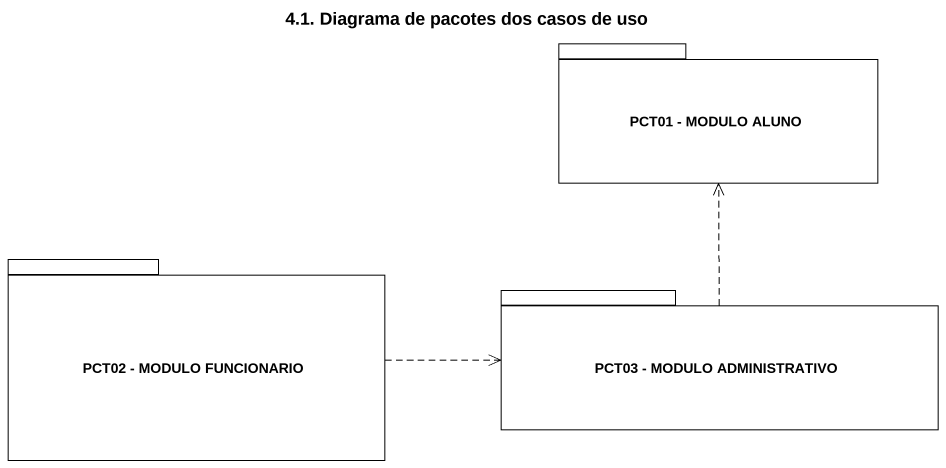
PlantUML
@startuml
title 4.1. Diagrama de pacotes dos casos de uso
package "PCT01 - MODULO ALUNO" as PCT01_MODULO_ALUNO {
}
package "PCT02 - MODULO FUNCIONARIO" as PCT02_MODULO_FUNCIONARIO {
}
package "PCT03 - MODULO ADMINISTRATIVO" as PCT03_MODULO_ADMINISTRATIVO {
}
PCT02_MODULO_FUNCIONARIO .right.> PCT03_MODULO_ADMINISTRATIVO
PCT03_MODULO_ADMINISTRATIVO .up.> PCT01_MODULO_ALUNO
@enduml
